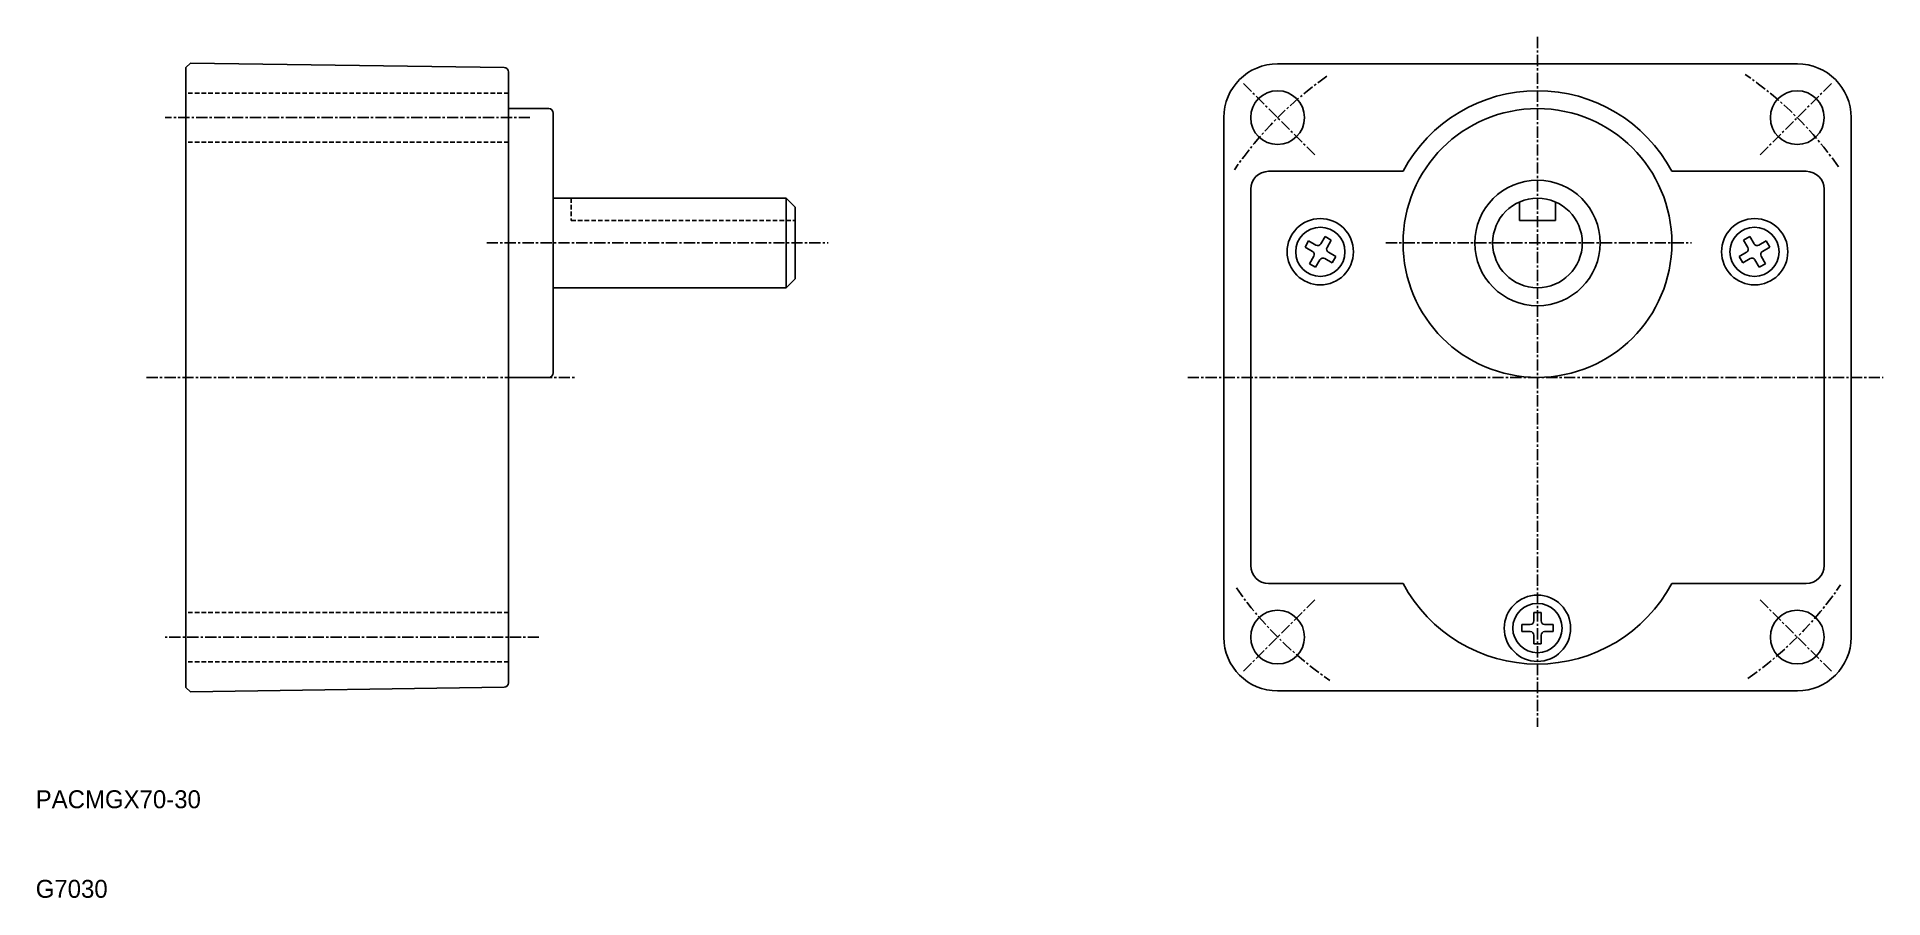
# Model space of a CAD drawing. Extents: x -189 to 17, y 937 to 1033.
import ezdxf

# ---------------------------------------------------------------- set-up
doc = ezdxf.new("R2010")
doc.units = 0
doc.linetypes.add('CENTER', pattern=[2, 1.25, -0.25, 0.25, -0.25])
doc.linetypes.add('DASHED', pattern=[0.75, 0.5, -0.25])
doc.layers.get('0').update_dxf_attribs({"linetype": 'CONTINUOUS'})
doc.layers.add('CENTER', color=1, linetype='CENTER')

msp = doc.modelspace()

# ---------------------------------------------------------------- linework, layer by layer
at = {"color": 7, "linetype": 'CONTINUOUS'}
for p, q in [((-172.67, 1029.73), (-172.17, 1030.22)), ((-172.17, 1030.22), (-137.17, 1029.71)), ((-50.84, 1030.13), (7.16, 1030.13)), ((-172.67, 960.53), (-172.67, 1029.73)), ((-136.67, 961.05), (-136.67, 1029.21)), ((-136.67, 1025.13), (-132.17, 1025.13)), ((-131.67, 1024.63), (-131.67, 995.63)), ((-56.84, 966.13), (-56.84, 1024.13)), ((13.16, 1024.13), (13.16, 966.13)), ((-51.84, 1018.13), (-36.84, 1018.13)), ((-6.84, 1018.13), (8.16, 1018.13)), ((-53.84, 974.13), (-53.84, 1016.13)), ((10.16, 1016.13), (10.16, 974.13)), ((-105.67, 1015.13), (-131.67, 1015.13)), ((-105.67, 1015.13), (-105.67, 1005.13)), ((-104.67, 1014.13), (-105.67, 1015.13)), ((-104.67, 1006.13), (-104.67, 1014.13)), ((-23.84, 1012.63), (-23.84, 1014.71)), ((-19.84, 1012.63), (-19.84, 1014.71)), ((-19.84, 1012.63), (-23.84, 1012.63)), ((-47.38, 1010.36), (-47.78, 1009.67)), ((-47.78, 1009.67), (-46.96, 1009.19)), ((-47.38, 1010.36), (-46.56, 1009.89)), ((-46.01, 1010.03), (-45.54, 1010.86)), ((-44.85, 1010.46), (-45.54, 1010.86)), ((-45.32, 1009.63), (-44.85, 1010.46)), ((1.85, 1010.86), (1.16, 1010.46)), ((1.16, 1010.46), (1.63, 1009.63)), ((1.85, 1010.86), (2.33, 1010.03)), ((2.87, 1009.89), (3.69, 1010.36)), ((3.27, 1009.19), (4.09, 1009.67)), ((4.09, 1009.67), (3.69, 1010.36)), ((-47.29, 1007.82), (-46.81, 1008.65)), ((-46.6, 1007.42), (-47.29, 1007.82)), ((-46.6, 1007.42), (-46.12, 1008.25)), ((-45.57, 1008.39), (-44.75, 1007.92)), ((-45.17, 1009.09), (-44.35, 1008.61)), ((-44.35, 1008.61), (-44.75, 1007.92)), ((0.66, 1008.61), (1.49, 1009.09)), ((1.06, 1007.92), (0.66, 1008.61)), ((1.06, 1007.92), (1.89, 1008.39)), ((2.43, 1008.25), (2.91, 1007.42)), ((3.6, 1007.82), (2.91, 1007.42)), ((3.13, 1008.65), (3.6, 1007.82)), ((-104.67, 1006.13), (-105.67, 1005.13)), ((-105.67, 1005.13), (-131.67, 1005.13)), ((-132.17, 995.13), (-136.67, 995.13)), ((-36.84, 972.13), (-51.84, 972.13)), ((8.16, 972.13), (-6.84, 972.13)), ((-22.24, 968.9), (-21.44, 968.9)), ((-22.24, 967.95), (-22.24, 968.9)), ((-21.44, 967.95), (-21.44, 968.9)), ((-23.59, 967.55), (-23.59, 966.75)), ((-22.64, 967.55), (-23.59, 967.55)), ((-22.64, 966.75), (-23.59, 966.75)), ((-22.24, 965.4), (-22.24, 966.35)), ((-21.44, 965.4), (-21.44, 966.35)), ((-20.09, 967.55), (-21.04, 967.55)), ((-20.09, 966.75), (-21.04, 966.75)), ((-20.09, 967.55), (-20.09, 966.75)), ((-22.24, 965.4), (-21.44, 965.4)), ((-172.67, 960.53), (-172.17, 960.04)), ((-172.17, 960.04), (-137.17, 960.55)), ((7.16, 960.13), (-50.84, 960.13))]:
    msp.add_line(p, q, dxfattribs=at)
at = {"color": 3, "linetype": 'DASHED'}
for p, q in [((-136.67, 1026.87), (-172.67, 1026.87)), ((-136.67, 1021.37), (-172.67, 1021.37)), ((-129.67, 1015.13), (-129.67, 1012.63)), ((-129.67, 1012.63), (-104.67, 1012.63)), ((-136.67, 968.89), (-172.67, 968.89)), ((-136.67, 963.39), (-172.67, 963.39))]:
    msp.add_line(p, q, dxfattribs=at)
at = {"color": 7, "linetype": 'CONTINUOUS'}
for centre, radius in [((-50.84, 1024.12), 3), ((7.15, 1024.12), 3), ((-21.84, 1010.13), 15), ((-21.84, 1010.13), 7), ((-21.84, 1010.13), 5), ((-46.08, 1009.15), 3.7), ((-46.07, 1009.14), 2.75), ((2.4, 1009.15), 3.7), ((2.38, 1009.14), 2.75), ((-21.84, 967.13), 3.7), ((-50.84, 966.14), 3), ((-21.84, 967.15), 2.75), ((7.15, 966.14), 3)]:
    msp.add_circle(centre, radius, dxfattribs=at)
for centre, radius, start, end in [((-50.84, 1024.13), 6, 90, 180), ((7.16, 1024.13), 6, 0, 90), ((-137.17, 1029.21), 0.5, 0, 90), ((-21.84, 1010.13), 17, 28.0725, 151.9275), ((-132.17, 1024.63), 0.5, 0.0229, 90), ((-51.84, 1016.13), 2, 90, 180), ((8.16, 1016.13), 2, 0, 90), ((-46.36, 1010.23), 0.4, 240, 330), ((-44.97, 1009.43), 0.4, 150, 240), ((1.29, 1009.43), 0.4, 300, 30), ((2.67, 1010.23), 0.4, 210, 300), ((-47.16, 1008.85), 0.4, 330, 60), ((-45.77, 1008.05), 0.4, 60, 150), ((2.09, 1008.05), 0.4, 30, 120), ((3.47, 1008.85), 0.4, 120, 210), ((-132.17, 995.63), 0.5, 270, 0), ((-51.84, 974.13), 2, 180, 270), ((8.16, 974.13), 2, 270, 0), ((-21.84, 980.13), 17, 208.0725, 331.9275), ((-22.64, 967.95), 0.4, 270, 0), ((-22.64, 966.35), 0.4, 0, 90), ((-21.04, 967.95), 0.4, 180, 270), ((-21.04, 966.35), 0.4, 90, 180), ((-50.84, 966.13), 6, 180, 270), ((7.16, 966.13), 6, 270, 0), ((-137.17, 961.05), 0.5, 270, 0)]:
    msp.add_arc(centre, radius, start, end, dxfattribs=at)
at = {"layer": 'CENTER', "color": 1, "linetype": 'CENTER'}
for p, q in [((-21.84, 1033.13), (-21.84, 956.13)), ((-54.65, 1027.93), (-46.69, 1019.97)), ((10.96, 1027.93), (3, 1019.97)), ((-134.27, 1024.12), (-175, 1024.12)), ((-139.1, 1010.13), (-100.99, 1010.13)), ((-38.76, 1010.13), (-4.64, 1010.13)), ((-177.06, 995.13), (-129.32, 995.13)), ((-60.87, 995.13), (16.73, 995.13)), ((-54.65, 962.33), (-46.69, 970.29)), ((10.96, 962.33), (3, 970.29)), ((-133.27, 966.14), (-175, 966.14))]:
    msp.add_line(p, q, dxfattribs=at)
for start, end in [(124.9568, 145.5884), (34.9568, 55.5884), (214.9568, 235.5884), (304.9568, 325.5884)]:
    msp.add_arc((-21.84, 995.13), 41, start, end, dxfattribs=at)

# ---------------------------------------------------------------- texts
at = {"color": 7, "linetype": 'CONTINUOUS'}
for s, p in [('PACMGX70-30', (-189.43, 947.04)), ('G7030', (-189.43, 937.04))]:
    msp.add_text(s, height=2, dxfattribs=at).set_placement(p)

doc.saveas('drawing.dxf')
